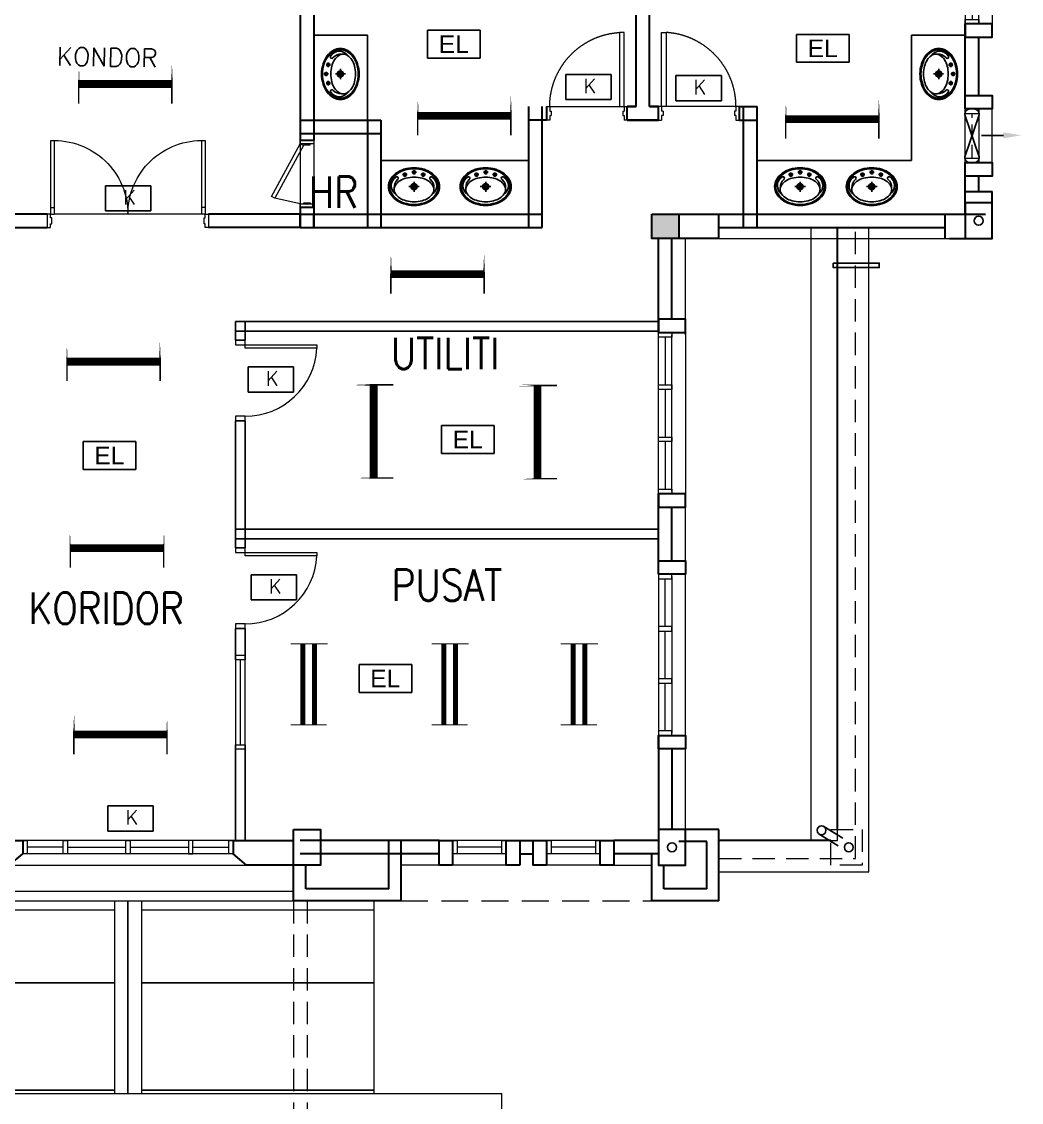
# Model space of a CAD drawing. Header units: inches. Extents: x -106637491 to 103561800, y -86378143 to 103507007.
# Drawn here: x 47010 to 58174, y 32106 to 44181 of the extents above; entities that cross this region are included whole.
import ezdxf
from ezdxf.enums import TextEntityAlignment as Align

# ---------------------------------------------------------------- set-up
doc = ezdxf.new("R2010")
doc.units = ezdxf.units.IN
doc.header["$MEASUREMENT"] = 0
doc.linetypes.add('DASHED', pattern=[19.05, 12.7, -6.35])
doc.linetypes.add('HIDDEN', pattern=[0.375, 0.25, -0.125])
for name, color, linetype in [('BOMBA', 12, 'Continuous'), ('DOWNPIPE', 8, 'Continuous'), ('E-LIGHT', 4, 'Continuous'), ('FITTING', 40, 'Continuous'), ('LAMPU', 7, 'Continuous'), ('LIGHT', 4, 'Continuous'), ('LWALL', 8, 'Continuous'), ('MIRROR', 8, 'Continuous'), ('ORIGIN', 8, 'Continuous'), ('partition', 8, 'Continuous'), ('SAN', 8, 'Continuous'), ('TB', 8, 'Continuous')]:
    doc.layers.add(name, color=color, linetype=linetype)
for name, color, linetype, lineweight in [('COLUMN', 8, 'Continuous', 30), ('CORRIDOR', 8, 'Continuous', 20), ('DOOR', 8, 'Continuous', 20), ('DR', 8, 'Continuous', 18), ('LW', 8, 'Continuous', 20), ('ROOF', 8, 'Continuous', 20), ('t3', 8, 'Continuous', 25), ('wall', 8, 'Continuous', 30), ('WIN', 8, 'Continuous', 18)]:
    doc.layers.add(name, color=color, linetype=linetype, lineweight=lineweight)
doc.styles.add('ARIAL', font='romans.shx', dxfattribs={"height": 2})
doc.styles.add('LAILA', font='romans.shx', dxfattribs={"width": 0.85, "height": 350})
doc.styles.add('SANSSERIF', font='SAS_____.pfb', dxfattribs={"width": 0.7, "height": 700})
doc.styles.add('SIMPLEX', font='simplex.shx', dxfattribs={"width": 0.8})

# ---------------------------------------------------------------- blocks, each defined once
blk = doc.blocks.new('AW30')
at = {"layer": 'wall'}
for points in [[(-2473393, -914141), (-2473243, -914141), (-2473243, -913866), (-2473393, -913866)], [(-2472643, -914141), (-2472493, -914141), (-2472493, -913866), (-2472643, -913866)]]:
    blk.add_lwpolyline(points, close=True, dxfattribs=at)
at = {"layer": 'WIN', "color": 1}
for p, q in [((-2473243, -913866), (-2472643, -913866)), ((-2473193, -913941), (-2472693, -913941)), ((-2473218, -914016), (-2472643, -914016))]:
    blk.add_line(p, q, dxfattribs=at)
at = {"layer": 'WIN', "color": 2}
blk.add_line((-2473243, -914141), (-2472643, -914141), dxfattribs=at)
at = {"layer": 'WIN', "color": 1}
for points in [[(-2473243, -914016), (-2473193, -914016), (-2473193, -913866), (-2473243, -913866)], [(-2472693, -914016), (-2472643, -914016), (-2472643, -913866), (-2472693, -913866)]]:
    blk.add_lwpolyline(points, close=True, dxfattribs=at)
blk = doc.blocks.new('ZPO')
at = {"layer": 'ORIGIN'}
for p, q in [((-20, 20), (-20, -20)), ((-20, 20), (20, -20)), ((-20, -20), (20, 20)), ((20, -20), (20, 20))]:
    blk.add_line(p, q, dxfattribs=at)
blk = doc.blocks.new('Dp900')
at = {"layer": 'DOOR', "color": 4}
for p, q in [((35, 150), (0, 150)), ((35, 150), (35, 100)), ((900, 150), (865, 150)), ((865, 150), (865, 100)), ((0, 0), (35, 0)), ((50, 100), (35, 100)), ((50, 50), (35, 50)), ((35, 50), (35, 0)), ((50, 100), (50, 50)), ((850, 100), (850, 50)), ((865, 100), (850, 100)), ((865, 50), (850, 50)), ((865, 50), (865, 0)), ((865, 0), (900, 0))]:
    blk.add_line(p, q, dxfattribs=at)
at = {"layer": 'DOOR', "color": 1}
for p, q in [((0, 150), (0, 0)), ((0, 150), (0, 0)), ((900, 150), (900, 0)), ((900, 150), (900, 0))]:
    blk.add_line(p, q, dxfattribs=at)
at = {"layer": 'DOOR'}
blk.add_lwpolyline([(35, 150), (35, 980), (85, 980), (85, 150)], close=True, dxfattribs=at)
at = {"layer": 'DOOR', "color": 9, "linetype": 'DASHED', "ltscale": 100}
blk.add_arc((35, 150), 830, 360, 86.5464, dxfattribs=at)
blk = doc.blocks.new('W22')
at = {"layer": 'LW', "color": 2}
blk.add_line((-2456199, -908621), (-2456199, -908021), dxfattribs=at)
at = {"layer": 'wall'}
for points in [[(-2456499, -908021), (-2456499, -907871), (-2456199, -907871), (-2456199, -908021)], [(-2456499, -908771), (-2456499, -908621), (-2456199, -908621), (-2456199, -908771)]]:
    blk.add_lwpolyline(points, close=True, dxfattribs=at)
at = {"layer": 'WIN', "linetype": 'HIDDEN', "ltscale": 600}
blk.add_line((-2456424, -908571), (-2456424, -908071), dxfattribs=at)
at = {"layer": 'WIN'}
blk.add_line((-2456499, -908571), (-2456349, -908571), dxfattribs=at)
blk.add_lwpolyline([(-2456349, -908021), (-2456349, -908621), (-2456499, -908621), (-2456499, -908021)], dxfattribs=at)
blk.add_lwpolyline([(-2456349, -908071), (-2456349, -908021), (-2456499, -908021), (-2456499, -908071)], close=True, dxfattribs=at)
blk = doc.blocks.new('dr16')
at = {"layer": 'DOOR', "color": 1}
blk.add_line((-2409712, -909071), (-2409602, -909071), dxfattribs=at)
for points in [[(-2409712, -909071), (-2409602, -909071), (-2409602, -909021), (-2409712, -909021)], [(-2410511, -909831), (-2409712, -909831), (-2409712, -909871), (-2410511, -909871)], [(-2409712, -909921), (-2409602, -909921), (-2409602, -909871), (-2409712, -909871)]]:
    blk.add_lwpolyline(points, close=True, dxfattribs=at)
at = {"layer": 'DOOR', "color": 9}
blk.add_arc((-2409712, -909871), 800, 90, 177.134, dxfattribs=at)
blk = doc.blocks.new('A$C64615766')
at = {"layer": 'CORRIDOR', "color": 2}
blk.add_line((1722, 823), (78, 823), dxfattribs=at)
at = {"layer": 'DR', "color": 3}
for p, q in [((0, 823), (0, 973)), ((1800, 823), (1800, 973))]:
    blk.add_line(p, q, dxfattribs=at)
at = {"layer": 'DR'}
for p, q in [((37, 823), (78, 823)), ((37, 1), (37, 823)), ((37, 748), (78, 748)), ((78, 0), (78, 823)), ((1762, 823), (1722, 823)), ((1722, 0), (1722, 823)), ((1762, 748), (1722, 748)), ((1762, 1), (1762, 823))]:
    blk.add_line(p, q, dxfattribs=at)
for points in [[(0, 973), (37, 973), (37, 933), (50, 933), (50, 863), (37, 863), (37, 823), (0, 823)], [(1800, 973), (1762, 973), (1762, 933), (1750, 933), (1750, 863), (1762, 863), (1762, 823), (1800, 823)]]:
    blk.add_lwpolyline(points, dxfattribs=at)
at = {"layer": 'DR', "color": 8}
for centre, start, end in [((78, 823), 267.2126, 0.0001), ((1722, 823), 179.9999, 272.7874)]:
    blk.add_arc(centre, 822, start, end, dxfattribs=at)
blk = doc.blocks.new('Ef')
at = {"layer": 'LIGHT', "color": 7}
blk.add_line((4, 348), (4, 102), dxfattribs=at)
at = {"layer": 'LIGHT'}
for p, q in [((-291, -23), (-291, 17)), ((-214, -80), (231, 74)), ((-214, 74), (231, -80)), ((309, 17), (309, -23))]:
    blk.add_line(p, q, dxfattribs=at)
for centre, start, end in [((-231, 17), 72.6318, 180), ((249, 17), 0, 107.3682), ((-231, -23), 180, 287.3682), ((249, -23), 252.6318, 0)]:
    blk.add_arc(centre, 60, start, end, dxfattribs=at)
at = {"layer": 'LIGHT', "color": 7}
blk.add_solid([(-30, 348), (37, 348), (4, 548)], dxfattribs=at)
blk = doc.blocks.new('emergency light R')
at = {"layer": 'LAMPU', "color": 6, "linetype": 'Continuous'}
for p, q in [((0, 4.9), (0, 247.7)), ((0, 247.7), (459.3, 247.7)), ((459.3, 247.7), (459.3, 4.9)), ((459.3, 4.9), (0, 4.9))]:
    blk.add_line(p, q, dxfattribs=at)
at = {"layer": 'LAMPU', "color": 6, "linetype": 'Continuous', "style": 'SANSSERIF'}
blk.add_text('EL', height=153.77, dxfattribs=at).set_placement((97, 50))

msp = doc.modelspace()

# ---------------------------------------------------------------- hatches: boundary and pattern name
at = {"layer": 'COLUMN'}
msp.add_hatch(color=256, dxfattribs=at).paths.add_polyline_path([(54047, 42031), (54347, 42031), (54347, 41756), (54047, 41756)])

# ---------------------------------------------------------------- linework, layer by layer
at = {"layer": 'BOMBA', "color": 8, "linetype": 'ByBlock', "ltscale": 10}
for p, q in [((53088, 43591), (53594, 43591)), ((53088, 43310), (53088, 43591)), ((53088, 43591), (53594, 43591)), ((53088, 43310), (53088, 43591)), ((54317, 43578), (54824, 43578)), ((54317, 43297), (54317, 43578)), ((54317, 43578), (54824, 43578)), ((54317, 43297), (54317, 43578)), ((53594, 43310), (53088, 43310)), ((53594, 43310), (53088, 43310)), ((54824, 43297), (54317, 43297)), ((54824, 43297), (54317, 43297)), ((47947, 42346), (48454, 42346)), ((47947, 42065), (47947, 42346)), ((47947, 42346), (48454, 42346)), ((47947, 42065), (47947, 42346)), ((48454, 42346), (48454, 42065)), ((48454, 42346), (48454, 42065)), ((48454, 42065), (47947, 42065)), ((48454, 42065), (47947, 42065)), ((49540, 40323), (50047, 40323)), ((49540, 40042), (49540, 40323)), ((49540, 40323), (50047, 40323)), ((49540, 40042), (49540, 40323)), ((50047, 40042), (49540, 40042)), ((50047, 40042), (49540, 40042)), ((49573, 38001), (50079, 38001)), ((49573, 37720), (49573, 38001)), ((49573, 38001), (50079, 38001)), ((49573, 37720), (49573, 38001)), ((50079, 37720), (49573, 37720)), ((50079, 37720), (49573, 37720)), ((47973, 35418), (48480, 35418)), ((47973, 35137), (47973, 35418)), ((47973, 35418), (48480, 35418)), ((47973, 35137), (47973, 35418))]:
    msp.add_line(p, q, dxfattribs=at)
at = {"layer": 'BOMBA', "color": 3, "linetype": 'ByBlock', "ltscale": 10}
for p, q in [((53088, 43591), (53594, 43591)), ((53088, 43310), (53088, 43591)), ((53594, 43591), (53594, 43310)), ((54317, 43578), (54824, 43578)), ((54317, 43297), (54317, 43578)), ((54824, 43578), (54824, 43297)), ((53594, 43310), (53088, 43310)), ((54824, 43297), (54317, 43297)), ((47947, 42346), (48454, 42346)), ((47947, 42065), (47947, 42346)), ((48454, 42346), (48454, 42065)), ((48454, 42065), (47947, 42065)), ((49540, 40323), (50047, 40323)), ((49540, 40042), (49540, 40323)), ((50047, 40323), (50047, 40042)), ((50047, 40042), (49540, 40042)), ((49573, 38001), (50079, 38001)), ((49573, 37720), (49573, 38001)), ((50079, 38001), (50079, 37720)), ((50079, 37720), (49573, 37720)), ((47973, 35418), (48480, 35418)), ((47973, 35137), (47973, 35418)), ((48480, 35418), (48480, 35137)), ((48480, 35137), (47973, 35137))]:
    msp.add_line(p, q, dxfattribs=at)
at = {"layer": 'COLUMN'}
for points in [[(57847, 42156), (57547, 42156), (57547, 41756), (57847, 41756)], [(54047, 42031), (54347, 42031), (54347, 41756), (54047, 41756)], [(50047, 35156), (50347, 35156), (50347, 34756), (50047, 34756)], [(54422, 35156), (54122, 35156), (54122, 34756), (54422, 34756)]]:
    msp.add_lwpolyline(points, close=True, dxfattribs=at)
at = {"layer": 'DOWNPIPE', "linetype": 'HIDDEN', "ltscale": 1000}
for p, q in [((55969, 35189), (56274, 34998)), ((55916, 35104), (56221, 34913))]:
    msp.add_line(p, q, dxfattribs=at)
at = {"layer": 'DOWNPIPE'}
msp.add_lwpolyline([(56074, 41483), (56586, 41483), (56586, 41433), (56074, 41433)], close=True, dxfattribs=at)
for centre in [(57697, 41956), (55942, 35146), (54272, 34956), (56247, 34956)]:
    msp.add_circle(centre, 50, dxfattribs=at)
at = {"layer": 'DR'}
msp.add_line((50122, 42146), (49837, 42208), dxfattribs=at)
for points in [[(50122, 42816), (50158, 42797), (49837, 42208), (49802, 42228)], [(50122, 42856), (50272, 42856), (50272, 42816), (50122, 42816)], [(50122, 42146), (50272, 42146), (50272, 42106), (50122, 42106)]]:
    msp.add_lwpolyline(points, close=True, dxfattribs=at)
for points in [[(50162, 42816), (50162, 42806), (50232, 42806), (50232, 42816)], [(50162, 42146), (50162, 42156), (50232, 42156), (50232, 42146)]]:
    msp.add_lwpolyline(points, dxfattribs=at)
at = {"layer": 'FITTING', "color": 3, "const_width": 17.4}
for points in [[(47647, 43702), (47647, 43265)], [(48688, 43702), (48688, 43265)], [(51433, 43348), (51433, 42911)], [(52474, 43348), (52474, 42911)], [(55542, 43311), (55542, 42873)], [(56583, 43311), (56583, 42873)], [(51133, 41577), (51133, 41140)], [(52174, 41577), (52174, 41140)], [(47517, 40601), (47517, 40164)], [(48558, 40601), (48558, 40164)], [(50722, 40123), (51160, 40123)], [(50722, 40123), (51160, 40123)], [(52552, 40116), (52990, 40116)], [(50722, 39082), (51160, 39082)], [(50722, 39082), (51160, 39082)], [(52552, 39075), (52990, 39075)], [(47554, 38517), (47554, 38080)], [(47554, 38517), (47554, 38080)], [(48596, 38517), (48596, 38080)], [(48596, 38517), (48596, 38080)], [(47592, 36434), (47592, 35996)], [(48633, 36434), (48633, 35996)]]:
    msp.add_lwpolyline(points, close=True, dxfattribs=at)
at = {"layer": 'FITTING', "color": 3}
for points, const_width in [([(47647, 43484), (48688, 43484)], 86.8), ([(51433, 43129), (52474, 43129)], 86.8), ([(55542, 43092), (56583, 43092)], 86.8), ([(51133, 41359), (52174, 41359)], 86.8), ([(47517, 40382), (48558, 40382)], 86.8), ([(50941, 39082), (50941, 40123)], 86.8), ([(50941, 39082), (50941, 40123)], 86.8), ([(52771, 39075), (52771, 40116)], 86.8), ([(47554, 38299), (48596, 38299)], 86.8), ([(47554, 38299), (48596, 38299)], 86.8), ([(50014, 37230), (50299, 37230)], 10.9), ([(50014, 37230), (50299, 37230)], 10.9), ([(50151, 36324), (50151, 37224)], 54.6), ([(50151, 36324), (50151, 37224)], 54.6), ([(50153, 37230), (50428, 37230)], 10.9), ([(50153, 37230), (50428, 37230)], 10.9), ([(50280, 36324), (50280, 37224)], 54.6), ([(50280, 36324), (50280, 37224)], 54.6), ([(51588, 37230), (51873, 37230)], 10.9), ([(51588, 37230), (51873, 37230)], 10.9), ([(51725, 36324), (51725, 37224)], 54.6), ([(51725, 36324), (51725, 37224)], 54.6), ([(51726, 37230), (52002, 37230)], 10.9), ([(51726, 37230), (52002, 37230)], 10.9), ([(51854, 36324), (51854, 37224)], 54.6), ([(51854, 36324), (51854, 37224)], 54.6), ([(53031, 37230), (53316, 37230)], 10.9), ([(53031, 37230), (53316, 37230)], 10.9), ([(53169, 36324), (53169, 37224)], 54.6), ([(53169, 36324), (53169, 37224)], 54.6), ([(53170, 37230), (53445, 37230)], 10.9), ([(53170, 37230), (53445, 37230)], 10.9), ([(53298, 36324), (53298, 37224)], 54.6), ([(53298, 36324), (53298, 37224)], 54.6), ([(47592, 36215), (48633, 36215)], 86.8), ([(50014, 36324), (50289, 36324)], 10.9), ([(50014, 36324), (50289, 36324)], 10.9), ([(50143, 36324), (50418, 36324)], 10.9), ([(50143, 36324), (50418, 36324)], 10.9), ([(51588, 36324), (51863, 36324)], 10.9), ([(51588, 36324), (51863, 36324)], 10.9), ([(51716, 36324), (51992, 36324)], 10.9), ([(51716, 36324), (51992, 36324)], 10.9), ([(53031, 36324), (53306, 36324)], 10.9), ([(53031, 36324), (53306, 36324)], 10.9), ([(53160, 36324), (53435, 36324)], 10.9), ([(53160, 36324), (53435, 36324)], 10.9)]:
    msp.add_lwpolyline(points, dxfattribs=dict(at, const_width=const_width))
at = {"layer": 'LW'}
for p, q in [((52872, 43231), (53772, 43231)), ((52872, 43231), (53772, 43231)), ((55022, 43231), (54122, 43231)), ((50122, 42856), (50122, 42106)), ((50272, 42856), (50272, 42106)), ((55822, 41881), (55822, 35031)), ((54422, 40681), (54422, 41756)), ((54422, 40706), (54422, 38906)), ((54422, 38156), (54422, 38756)), ((54422, 36206), (54422, 38006)), ((54422, 35156), (54422, 36056))]:
    msp.add_line(p, q, dxfattribs=at)
at = {"layer": 'LW', "linetype": 'HIDDEN', "ltscale": 1000}
for p, q in [((50047, 34356), (50047, 31331)), ((50197, 34356), (50197, 31331))]:
    msp.add_line(p, q, dxfattribs=at)
at = {"layer": 'LW', "linetype": 'HIDDEN', "ltscale": 1200}
msp.add_line((51247, 34356), (54047, 34356), dxfattribs=at)
at = {"layer": 'LW'}
for points in [[(54797, 35031), (56122, 35031), (56122, 41881)], [(54797, 34681), (56472, 34681), (56472, 41881)]]:
    msp.add_lwpolyline(points, dxfattribs=at)
at = {"layer": 'LW', "linetype": 'HIDDEN', "ltscale": 1000}
msp.add_lwpolyline([(54797, 34831), (56322, 34831), (56322, 41881)], dxfattribs=at)
msp.add_lwpolyline([(56047, 34756), (56047, 35156), (56397, 35156), (56397, 34756)], close=True, dxfattribs=at)
at = {"layer": 'LWALL'}
for p, q in [((50872, 44031), (50272, 44031)), ((50872, 42631), (50872, 44031)), ((56947, 44031), (57547, 44031)), ((56947, 42631), (56947, 44031)), ((52672, 42631), (51022, 42631)), ((55222, 42631), (56947, 42631))]:
    msp.add_line(p, q, dxfattribs=at)
at = {"layer": 'MIRROR'}
for p, q in [((48197, 34356), (48197, 32206)), ((45447, 33443), (48047, 33443)), ((48347, 33443), (50947, 33443)), ((45447, 32243), (48047, 32243)), ((48347, 32243), (50947, 32243))]:
    msp.add_line(p, q, dxfattribs=at)
at = {"layer": 'partition'}
for p, q in [((49397, 40831), (54122, 40831)), ((49397, 40831), (49397, 40621)), ((49507, 40831), (49507, 40621)), ((49397, 40721), (54122, 40721)), ((49507, 40621), (49397, 40621)), ((49507, 39721), (49397, 39721)), ((49397, 39721), (49397, 38301)), ((49507, 39721), (49507, 38301)), ((54122, 38511), (49397, 38511)), ((54122, 38401), (49397, 38401)), ((49507, 38301), (49397, 38301)), ((49397, 37401), (49397, 37101)), ((49507, 37401), (49397, 37401)), ((49507, 37401), (49507, 37101)), ((49397, 36051), (49397, 35031)), ((49507, 36051), (49507, 35031))]:
    msp.add_line(p, q, dxfattribs=at)
at = {"layer": 'ROOF', "linetype": 'Continuous', "ltscale": 2000}
for p, q in [((48047, 34356), (48047, 32206)), ((48347, 34356), (48347, 32206)), ((50947, 32206), (50947, 34356)), ((45447, 34256), (48047, 34256)), ((48347, 34256), (50947, 34256))]:
    msp.add_line(p, q, dxfattribs=at)
at = {"layer": 'ROOF'}
for p in [(43972, 32206), (52372, 23806)]:
    msp.add_line(p, (52372, 32206), dxfattribs=at)
at = {"layer": 'SAN'}
for p, q in [((50434, 43724), (50434, 43673)), ((57386, 43724), (57386, 43673)), ((50385, 43596), (50435, 43596)), ((50409, 43621), (50409, 43570)), ((50410, 43699), (50460, 43699)), ((50515, 43596), (50627, 43596)), ((50569, 43655), (50569, 43538)), ((57305, 43596), (57193, 43596)), ((57251, 43655), (57251, 43538)), ((57410, 43699), (57360, 43699)), ((57435, 43596), (57385, 43596)), ((57411, 43621), (57411, 43570)), ((50410, 43493), (50460, 43493)), ((50434, 43518), (50434, 43467)), ((57410, 43493), (57360, 43493)), ((57386, 43518), (57386, 43467)), ((51392, 42521), (51392, 42471)), ((52192, 42521), (52192, 42471)), ((55703, 42521), (55703, 42471)), ((56503, 42521), (56503, 42471)), ((51263, 42472), (51315, 42472)), ((51289, 42496), (51289, 42446)), ((51366, 42497), (51418, 42497)), ((51392, 42392), (51392, 42279)), ((51469, 42472), (51521, 42472)), ((51495, 42496), (51495, 42446)), ((52063, 42472), (52115, 42472)), ((52089, 42496), (52089, 42446)), ((52166, 42497), (52218, 42497)), ((52192, 42392), (52192, 42279)), ((52269, 42472), (52321, 42472)), ((52295, 42496), (52295, 42446)), ((55626, 42472), (55574, 42472)), ((55600, 42496), (55600, 42446)), ((55729, 42497), (55677, 42497)), ((55703, 42392), (55703, 42279)), ((55832, 42472), (55780, 42472)), ((55806, 42496), (55806, 42446)), ((56426, 42472), (56374, 42472)), ((56400, 42496), (56400, 42446)), ((56529, 42497), (56477, 42497)), ((56503, 42392), (56503, 42279)), ((56632, 42472), (56580, 42472)), ((56606, 42496), (56606, 42446)), ((51332, 42337), (51450, 42337)), ((52132, 42337), (52250, 42337)), ((55763, 42337), (55645, 42337)), ((56563, 42337), (56445, 42337))]:
    msp.add_line(p, q, dxfattribs=at)
for points in [[(50569, 43881, -0.128734), (50646, 43861, -0.10631), (50717, 43797, -0.084902), (50762, 43708, -0.074193), (50779, 43596, -0.074193), (50762, 43483, -0.084902), (50717, 43394, -0.10631), (50646, 43331, -0.128734), (50569, 43311, -0.128734), (50492, 43331, -0.10631), (50420, 43394, -0.084902), (50376, 43483, -0.074193), (50359, 43596, -0.074193), (50376, 43708, -0.084902), (50420, 43797, -0.10631), (50492, 43861, -0.128734)], [(50569, 43867, -0.128734), (50642, 43847, -0.10631), (50710, 43787, -0.084902), (50752, 43703, -0.074193), (50768, 43596, -0.074193), (50752, 43489, -0.084902), (50710, 43404, -0.10631), (50642, 43344, -0.128734), (50569, 43325, -0.128734), (50496, 43344, -0.10631), (50428, 43404, -0.084902), (50385, 43489, -0.074193), (50369, 43596, -0.074193), (50385, 43703, -0.084902), (50428, 43787, -0.10631), (50496, 43847, -0.128734)], [(57251, 43881, 0.128734), (57174, 43861, 0.10631), (57103, 43797, 0.084902), (57058, 43708, 0.074193), (57041, 43596, 0.074193), (57058, 43483, 0.084902), (57103, 43394, 0.10631), (57174, 43331, 0.128734), (57251, 43311, 0.128734), (57328, 43331, 0.10631), (57400, 43394, 0.084902), (57444, 43483, 0.074193), (57461, 43596, 0.074193), (57444, 43708, 0.084902), (57400, 43797, 0.10631), (57328, 43861, 0.128734)], [(57251, 43867, 0.128734), (57178, 43847, 0.10631), (57110, 43787, 0.084902), (57068, 43703, 0.074193), (57052, 43596, 0.074193), (57068, 43489, 0.084902), (57110, 43404, 0.10631), (57178, 43344, 0.128734), (57251, 43325, 0.128734), (57324, 43344, 0.10631), (57392, 43404, 0.084902), (57435, 43489, 0.074193), (57451, 43596, 0.074193), (57435, 43703, 0.084902), (57392, 43787, 0.10631), (57324, 43847, 0.128734)], [(50601, 43818, -0.148706), (50649, 43803, -0.107099), (50698, 43753, -0.07588), (50727, 43685, -0.062731), (50738, 43596, -0.062731), (50727, 43507, -0.07588), (50698, 43438, -0.107099), (50649, 43388, -0.148706), (50601, 43373, -0.148706), (50552, 43388, -0.107099), (50503, 43438, -0.07588), (50474, 43507, -0.062731), (50463, 43596, -0.062731), (50474, 43685, -0.07588), (50503, 43753, -0.107099), (50552, 43803, -0.148706)], [(57219, 43818, 0.148706), (57171, 43803, 0.107099), (57122, 43753, 0.07588), (57093, 43685, 0.062731), (57082, 43596, 0.062731), (57093, 43507, 0.07588), (57122, 43438, 0.107099), (57171, 43388, 0.148706), (57219, 43373, 0.148706), (57268, 43388, 0.107099), (57317, 43438, 0.07588), (57346, 43507, 0.062731), (57357, 43596, 0.062731), (57346, 43685, 0.07588), (57317, 43753, 0.107099), (57268, 43803, 0.148706)], [(51107, 42337, 0.128734), (51127, 42261, 0.10631), (51190, 42189, 0.084902), (51279, 42144, 0.074193), (51392, 42127, 0.074193), (51504, 42144, 0.084902), (51593, 42189, 0.10631), (51657, 42261, 0.128734), (51677, 42337, 0.128734), (51657, 42414, 0.10631), (51593, 42486, 0.084902), (51504, 42531, 0.074193), (51392, 42547, 0.074193), (51279, 42531, 0.084902), (51190, 42486, 0.10631), (51127, 42414, 0.128734)], [(51121, 42337, 0.128734), (51140, 42264, 0.10631), (51200, 42196, 0.084902), (51285, 42154, 0.074193), (51392, 42138, 0.074193), (51499, 42154, 0.084902), (51583, 42196, 0.10631), (51643, 42264, 0.128734), (51663, 42337, 0.128734), (51643, 42410, 0.10631), (51583, 42478, 0.084902), (51499, 42521, 0.074193), (51392, 42537, 0.074193), (51285, 42521, 0.084902), (51200, 42478, 0.10631), (51140, 42410, 0.128734)], [(51907, 42337, 0.128734), (51927, 42261, 0.10631), (51990, 42189, 0.084902), (52079, 42144, 0.074193), (52192, 42127, 0.074193), (52304, 42144, 0.084902), (52393, 42189, 0.10631), (52457, 42261, 0.128734), (52477, 42337, 0.128734), (52457, 42414, 0.10631), (52393, 42486, 0.084902), (52304, 42531, 0.074193), (52192, 42547, 0.074193), (52079, 42531, 0.084902), (51990, 42486, 0.10631), (51927, 42414, 0.128734)], [(51921, 42337, 0.128734), (51940, 42264, 0.10631), (52000, 42196, 0.084902), (52085, 42154, 0.074193), (52192, 42138, 0.074193), (52299, 42154, 0.084902), (52383, 42196, 0.10631), (52443, 42264, 0.128734), (52463, 42337, 0.128734), (52443, 42410, 0.10631), (52383, 42478, 0.084902), (52299, 42521, 0.074193), (52192, 42537, 0.074193), (52085, 42521, 0.084902), (52000, 42478, 0.10631), (51940, 42410, 0.128734)], [(55988, 42337, -0.128734), (55968, 42261, -0.10631), (55905, 42189, -0.084902), (55816, 42144, -0.074193), (55703, 42127, -0.074193), (55591, 42144, -0.084902), (55502, 42189, -0.10631), (55438, 42261, -0.128734), (55418, 42337, -0.128734), (55438, 42414, -0.10631), (55502, 42486, -0.084902), (55591, 42531, -0.074193), (55703, 42547, -0.074193), (55816, 42531, -0.084902), (55905, 42486, -0.10631), (55968, 42414, -0.128734)], [(55974, 42337, -0.128734), (55955, 42264, -0.10631), (55895, 42196, -0.084902), (55810, 42154, -0.074193), (55703, 42138, -0.074193), (55596, 42154, -0.084902), (55512, 42196, -0.10631), (55452, 42264, -0.128734), (55432, 42337, -0.128734), (55452, 42410, -0.10631), (55512, 42478, -0.084902), (55596, 42521, -0.074193), (55703, 42537, -0.074193), (55810, 42521, -0.084902), (55895, 42478, -0.10631), (55955, 42410, -0.128734)], [(56788, 42337, -0.128734), (56768, 42261, -0.10631), (56705, 42189, -0.084902), (56616, 42144, -0.074193), (56503, 42127, -0.074193), (56391, 42144, -0.084902), (56302, 42189, -0.10631), (56238, 42261, -0.128734), (56218, 42337, -0.128734), (56238, 42414, -0.10631), (56302, 42486, -0.084902), (56391, 42531, -0.074193), (56503, 42547, -0.074193), (56616, 42531, -0.084902), (56705, 42486, -0.10631), (56768, 42414, -0.128734)], [(56774, 42337, -0.128734), (56755, 42264, -0.10631), (56695, 42196, -0.084902), (56610, 42154, -0.074193), (56503, 42138, -0.074193), (56396, 42154, -0.084902), (56312, 42196, -0.10631), (56252, 42264, -0.128734), (56232, 42337, -0.128734), (56252, 42410, -0.10631), (56312, 42478, -0.084902), (56396, 42521, -0.074193), (56503, 42537, -0.074193), (56610, 42521, -0.084902), (56695, 42478, -0.10631), (56755, 42410, -0.128734)], [(51169, 42306, 0.148706), (51184, 42257, 0.107099), (51234, 42208, 0.07588), (51303, 42179, 0.062731), (51392, 42168, 0.062731), (51481, 42179, 0.07588), (51549, 42208, 0.107099), (51599, 42257, 0.148706), (51614, 42306, 0.148706), (51599, 42354, 0.107099), (51549, 42403, 0.07588), (51481, 42432, 0.062731), (51392, 42443, 0.062731), (51303, 42432, 0.07588), (51234, 42403, 0.107099), (51184, 42354, 0.148706)], [(51969, 42306, 0.148706), (51984, 42257, 0.107099), (52034, 42208, 0.07588), (52103, 42179, 0.062731), (52192, 42168, 0.062731), (52281, 42179, 0.07588), (52349, 42208, 0.107099), (52399, 42257, 0.148706), (52414, 42306, 0.148706), (52399, 42354, 0.107099), (52349, 42403, 0.07588), (52281, 42432, 0.062731), (52192, 42443, 0.062731), (52103, 42432, 0.07588), (52034, 42403, 0.107099), (51984, 42354, 0.148706)], [(55926, 42306, -0.148706), (55911, 42257, -0.107099), (55861, 42208, -0.07588), (55792, 42179, -0.062731), (55703, 42168, -0.062731), (55614, 42179, -0.07588), (55546, 42208, -0.107099), (55496, 42257, -0.148706), (55481, 42306, -0.148706), (55496, 42354, -0.107099), (55546, 42403, -0.07588), (55614, 42432, -0.062731), (55703, 42443, -0.062731), (55792, 42432, -0.07588), (55861, 42403, -0.107099), (55911, 42354, -0.148706)], [(56726, 42306, -0.148706), (56711, 42257, -0.107099), (56661, 42208, -0.07588), (56592, 42179, -0.062731), (56503, 42168, -0.062731), (56414, 42179, -0.07588), (56346, 42208, -0.107099), (56296, 42257, -0.148706), (56281, 42306, -0.148706), (56296, 42354, -0.107099), (56346, 42403, -0.07588), (56414, 42432, -0.062731), (56503, 42443, -0.062731), (56592, 42432, -0.07588), (56661, 42403, -0.107099), (56711, 42354, -0.148706)]]:
    msp.add_lwpolyline(points, format="xyb", close=True, dxfattribs=at)
for centre, radius in [((50434, 43699), 17.5), ((57386, 43699), 17.5), ((50409, 43596), 17.5), ((50569, 43596), 35), ((50569, 43596), 22.5), ((57251, 43596), 35), ((57251, 43596), 22.5), ((57411, 43596), 17.5), ((50434, 43493), 17.5), ((57386, 43493), 17.5), ((51392, 42497), 17.5), ((52192, 42497), 17.5), ((55703, 42497), 17.5), ((56503, 42497), 17.5), ((51289, 42472), 17.5), ((51495, 42472), 17.5), ((52089, 42472), 17.5), ((52295, 42472), 17.5), ((55600, 42472), 17.5), ((55806, 42472), 17.5), ((56400, 42472), 17.5), ((56606, 42472), 17.5), ((51392, 42337), 35), ((51392, 42337), 22.5), ((52192, 42337), 35), ((52192, 42337), 22.5), ((55703, 42337), 35), ((55703, 42337), 22.5), ((56503, 42337), 35), ((56503, 42337), 22.5)]:
    msp.add_circle(centre, radius, dxfattribs=at)
for centre, radius, start, end in [((50558, 43735), 115, 34.0878, 145.6157), ((57262, 43735), 115, 34.3843, 145.9122), ((50475, 43788), 17.5, 134.137, 328.3974), ((50575, 43702), 115, 86.3908, 137.7916), ((57245, 43702), 115, 42.2084, 93.6092), ((57345, 43788), 17.5, 211.6026, 45.863), ((50475, 43403), 17.5, 31.6026, 225.863), ((50558, 43456), 115, 214.3843, 325.9122), ((50575, 43490), 115, 222.2084, 273.6092), ((57262, 43456), 115, 214.0878, 325.6157), ((57245, 43490), 115, 266.3908, 317.7916), ((57345, 43403), 17.5, 314.137, 148.3974), ((51252, 42348), 115, 124.3843, 235.9122), ((51286, 42331), 115, 132.2084, 183.6092), ((51199, 42431), 17.5, 301.6026, 135.863), ((51584, 42431), 17.5, 44.137, 238.3974), ((51498, 42331), 115, 356.3908, 47.7916), ((51531, 42348), 115, 304.0878, 55.6157), ((52052, 42348), 115, 124.3843, 235.9122), ((52086, 42331), 115, 132.2084, 183.6092), ((51999, 42431), 17.5, 301.6026, 135.863), ((52384, 42431), 17.5, 44.137, 238.3974), ((52298, 42331), 115, 356.3908, 47.7916), ((52331, 42348), 115, 304.0878, 55.6157), ((55564, 42348), 115, 124.3843, 235.9122), ((55597, 42331), 115, 132.2084, 183.6092), ((55511, 42431), 17.5, 301.6026, 135.863), ((55896, 42431), 17.5, 44.137, 238.3974), ((55809, 42331), 115, 356.3908, 47.7916), ((55843, 42348), 115, 304.0878, 55.6157), ((56364, 42348), 115, 124.3843, 235.9122), ((56397, 42331), 115, 132.2084, 183.6092), ((56311, 42431), 17.5, 301.6026, 135.863), ((56696, 42431), 17.5, 44.137, 238.3974), ((56609, 42331), 115, 356.3908, 47.7916), ((56643, 42348), 115, 304.0878, 55.6157)]:
    msp.add_arc(centre, radius, start, end, dxfattribs=at)
at = {"layer": 'wall'}
for p, q in [((50122, 47031), (50122, 42856)), ((50272, 47031), (50272, 42856)), ((53872, 43231), (53872, 47031)), ((54022, 43231), (54022, 47031)), ((57547, 43206), (57547, 44156)), ((57697, 43356), (57697, 44006)), ((52672, 41881), (52672, 43231)), ((52822, 41881), (52822, 43231)), ((52872, 43231), (52872, 43081)), ((52872, 43231), (52872, 43081)), ((53772, 43231), (53872, 43231)), ((53772, 43081), (53772, 43231)), ((53772, 43081), (53772, 43231)), ((53872, 43231), (53772, 43231)), ((54022, 43231), (54122, 43231)), ((54122, 43231), (54022, 43231)), ((54122, 43081), (54122, 43231)), ((54122, 43081), (54122, 43231)), ((55022, 43231), (55022, 43081)), ((55022, 43231), (55222, 43231)), ((55072, 41881), (55072, 43231)), ((55222, 41881), (55222, 43231)), ((50122, 43081), (51022, 43081)), ((50872, 43081), (50872, 41881)), ((51022, 43081), (51022, 41881)), ((52872, 43081), (52672, 43081)), ((53772, 43081), (54122, 43081)), ((54122, 43081), (53772, 43081)), ((55022, 43081), (55222, 43081)), ((50122, 42931), (51022, 42931)), ((50122, 42856), (50272, 42856)), ((50122, 42856), (50272, 42856)), ((57547, 42031), (57547, 42606)), ((57697, 42281), (57697, 42456)), ((57547, 42281), (57847, 42281)), ((57847, 42156), (57847, 42281)), ((47297, 42031), (46272, 42031)), ((50122, 42031), (49097, 42031)), ((50122, 42106), (50272, 42106)), ((50122, 42106), (50272, 42106)), ((50122, 42106), (50122, 41881)), ((50122, 42031), (52822, 42031)), ((50122, 41881), (50122, 42031)), ((50272, 42106), (50272, 41881)), ((50272, 41881), (50272, 42031)), ((54347, 42031), (57772, 42031)), ((54797, 41756), (54797, 42031)), ((54797, 41756), (54797, 42031)), ((57322, 41756), (57322, 42031)), ((54347, 41906), (54347, 41756)), ((46272, 41881), (47297, 41881)), ((50122, 41881), (49097, 41881)), ((50122, 41881), (52822, 41881)), ((54797, 41881), (57322, 41881)), ((56122, 35156), (56122, 41881)), ((54122, 40706), (54122, 41756)), ((54272, 40856), (54272, 41756)), ((54797, 41756), (54272, 41756)), ((54797, 41756), (54272, 41756)), ((57372, 41756), (57772, 41756)), ((57372, 41756), (57847, 41756)), ((54122, 38006), (54122, 38906)), ((54272, 38156), (54272, 38756)), ((54122, 36206), (54122, 35156)), ((54272, 36056), (54272, 35156)), ((54797, 35156), (54272, 35156)), ((54797, 34356), (54797, 35156)), ((46347, 35031), (47022, 35031)), ((47022, 35031), (47022, 34881)), ((49372, 35031), (50047, 35031)), ((49372, 35031), (49372, 34881)), ((51672, 35031), (50122, 35031)), ((51112, 34491), (51112, 35031)), ((51247, 34356), (51247, 35031)), ((52422, 35031), (52872, 35031)), ((54122, 35031), (53622, 35031)), ((54662, 35021), (54347, 35021)), ((54662, 34491), (54662, 35021)), ((56047, 35031), (54797, 35031)), ((46872, 34756), (47022, 34881)), ((49522, 34756), (49372, 34881)), ((51672, 34881), (50122, 34881)), ((52572, 34881), (52722, 34881)), ((54122, 34881), (53622, 34881)), ((54047, 34356), (54047, 34881)), ((50047, 34756), (49522, 34756)), ((50047, 34356), (50047, 34756)), ((50182, 34491), (50182, 34761)), ((54182, 34491), (54182, 34761)), ((51112, 34491), (50182, 34491)), ((54662, 34491), (54182, 34491)), ((51247, 34356), (50047, 34356)), ((54797, 34356), (54047, 34356))]:
    msp.add_line(p, q, dxfattribs=at)
for points in [[(54122, 40856), (54122, 40706), (54422, 40706), (54422, 40856)], [(54122, 38906), (54122, 38756), (54422, 38756), (54422, 38906)], [(54122, 38006), (54122, 38156), (54422, 38156), (54422, 38006)], [(54122, 36056), (54122, 36206), (54422, 36206), (54422, 36056)]]:
    msp.add_lwpolyline(points, close=True, dxfattribs=at)
at = {"layer": 'WIN'}
for p, q in [((54347, 41756), (54347, 42031)), ((54797, 41756), (57547, 41756)), ((54122, 38906), (54122, 40706)), ((54197, 40656), (54197, 40122)), ((54272, 38931), (54272, 40681)), ((54197, 40072), (54197, 39539)), ((54197, 39489), (54197, 38956)), ((54122, 38006), (54122, 36206)), ((54197, 37422), (54197, 37956)), ((54272, 37981), (54272, 36231)), ((54197, 36839), (54197, 37372)), ((49397, 37101), (49397, 36051)), ((49507, 36051), (49507, 37101)), ((49452, 37051), (49452, 36101)), ((54197, 36256), (54197, 36789)), ((49372, 35031), (47022, 35031)), ((47472, 34956), (47072, 34956)), ((47522, 34956), (48172, 34956)), ((48222, 34956), (48872, 34956)), ((48922, 34956), (49322, 34956)), ((49372, 34881), (47022, 34881)), ((46872, 34756), (49522, 34756)), ((51672, 34756), (51247, 34756)), ((53622, 34756), (54047, 34756)), ((46347, 34466), (50047, 34466)), ((46347, 34356), (50047, 34356))]:
    msp.add_line(p, q, dxfattribs=at)
for points in [[(54272, 40706), (54272, 40656), (54122, 40656), (54122, 40706)], [(54272, 40122), (54272, 40072), (54122, 40072), (54122, 40122)], [(54272, 39539), (54272, 39489), (54122, 39489), (54122, 39539)], [(54272, 38956), (54272, 38906), (54122, 38906), (54122, 38956)], [(54272, 37956), (54272, 38006), (54122, 38006), (54122, 37956)], [(54272, 37372), (54272, 37422), (54122, 37422), (54122, 37372)], [(49507, 37051), (49397, 37051), (49397, 37101), (49507, 37101)], [(54272, 36789), (54272, 36839), (54122, 36839), (54122, 36789)], [(54272, 36206), (54272, 36256), (54122, 36256), (54122, 36206)], [(49507, 36051), (49397, 36051), (49397, 36101), (49507, 36101)], [(47072, 34881), (47022, 34881), (47022, 35031), (47072, 35031)], [(47522, 34881), (47472, 34881), (47472, 35031), (47522, 35031)], [(48222, 34881), (48172, 34881), (48172, 35031), (48222, 35031)], [(48872, 34881), (48922, 34881), (48922, 35031), (48872, 35031)], [(49372, 34881), (49322, 34881), (49322, 35031), (49372, 35031)]]:
    msp.add_lwpolyline(points, close=True, dxfattribs=at)

# ---------------------------------------------------------------- block references
at = {"layer": 'DOOR', "xscale": -1}
msp.add_blockref('Dp900', (53772, 43081), dxfattribs=at)
at = {"layer": 'DOOR'}
msp.add_blockref('Dp900', (54122, 43081), dxfattribs=at)
at = {"layer": 'DOOR', "ltscale": 2000, "xscale": -1, "rotation": 180}
msp.add_blockref('A$C64615766', (47297, 42853), dxfattribs=at)
at = {"layer": 'DOOR', "rotation": 180}
for p in [(-2360205, -869300), (-2360205, -871620)]:
    msp.add_blockref('dr16', p, dxfattribs=at)
at = {"layer": 'E-LIGHT', "rotation": 270}
msp.add_blockref('Ef', (57625, 42914), dxfattribs=at)
at = {"layer": 'LAMPU', "color": 8, "xscale": 1.27951153594687, "yscale": 1.27951153594687, "zscale": 1.27951153594687}
for p in [(51544, 43768), (55663, 43720), (51699, 39350), (47697, 39171), (50778, 36680)]:
    msp.add_blockref('emergency light R', p, dxfattribs=at)
at = {"layer": 'SAN', "extrusion": (0, 0, -1), "zscale": -1, "rotation": 270}
msp.add_blockref('ZPO', (-50569, 43596), dxfattribs=at)
at = {"layer": 'SAN', "rotation": 270}
msp.add_blockref('ZPO', (57251, 43596), dxfattribs=at)
at = {"layer": 'SAN'}
for p in [(51392, 42337), (52192, 42337)]:
    msp.add_blockref('ZPO', p, dxfattribs=at)
at = {"layer": 'SAN', "extrusion": (0, 0, -1), "zscale": -1}
for p in [(-55703, 42337), (-56503, 42337)]:
    msp.add_blockref('ZPO', p, dxfattribs=at)
at = {"layer": 'WIN', "xscale": -1, "rotation": 180}
msp.add_blockref('W22', (2514047, -863865), dxfattribs=at)
at = {"layer": 'WIN'}
msp.add_blockref('W22', (2514047, 951227), dxfattribs=at)
at = {"layer": 'WIN', "xscale": -1}
for p in [(-2420821, 948897), (-2419771, 948897)]:
    msp.add_blockref('AW30', p, dxfattribs=at)

# ---------------------------------------------------------------- texts
at = {"layer": 'BOMBA', "color": 3, "linetype": 'ByBlock', "ltscale": 10, "style": 'SIMPLEX'}
for p in [(53283, 43381), (54512, 43368), (48143, 42136), (49736, 40113), (49768, 37791), (48169, 35209)]:
    msp.add_text('K', height=162, dxfattribs=at).set_placement(p)
at = {"layer": 'BOMBA', "color": 8, "linetype": 'ByBlock', "ltscale": 10, "style": 'SIMPLEX'}
for p in [(48143, 42136), (48143, 42136), (48169, 35209), (48169, 35209)]:
    msp.add_text('K', height=162, dxfattribs=at).set_placement(p)
at = {"layer": 't3', "style": 'LAILA', "width": 0.85}
msp.add_text(' HR', height=350, dxfattribs=at).set_placement((50016, 42099))
for s, p in [('UTILITI', (51135, 40649)), ('PUSAT', (51142, 38061)), ('KORIDOR', (47087, 37801))]:
    msp.add_text(s, height=350, dxfattribs=at).set_placement(p, align=Align.TOP_LEFT)
at = {"layer": 'TB', "linetype": 'HIDDEN', "style": 'ARIAL'}
msp.add_text('KONDOR', height=204, rotation=358.969, dxfattribs=at).set_placement((47400, 43692))

doc.saveas('drawing.dxf')
